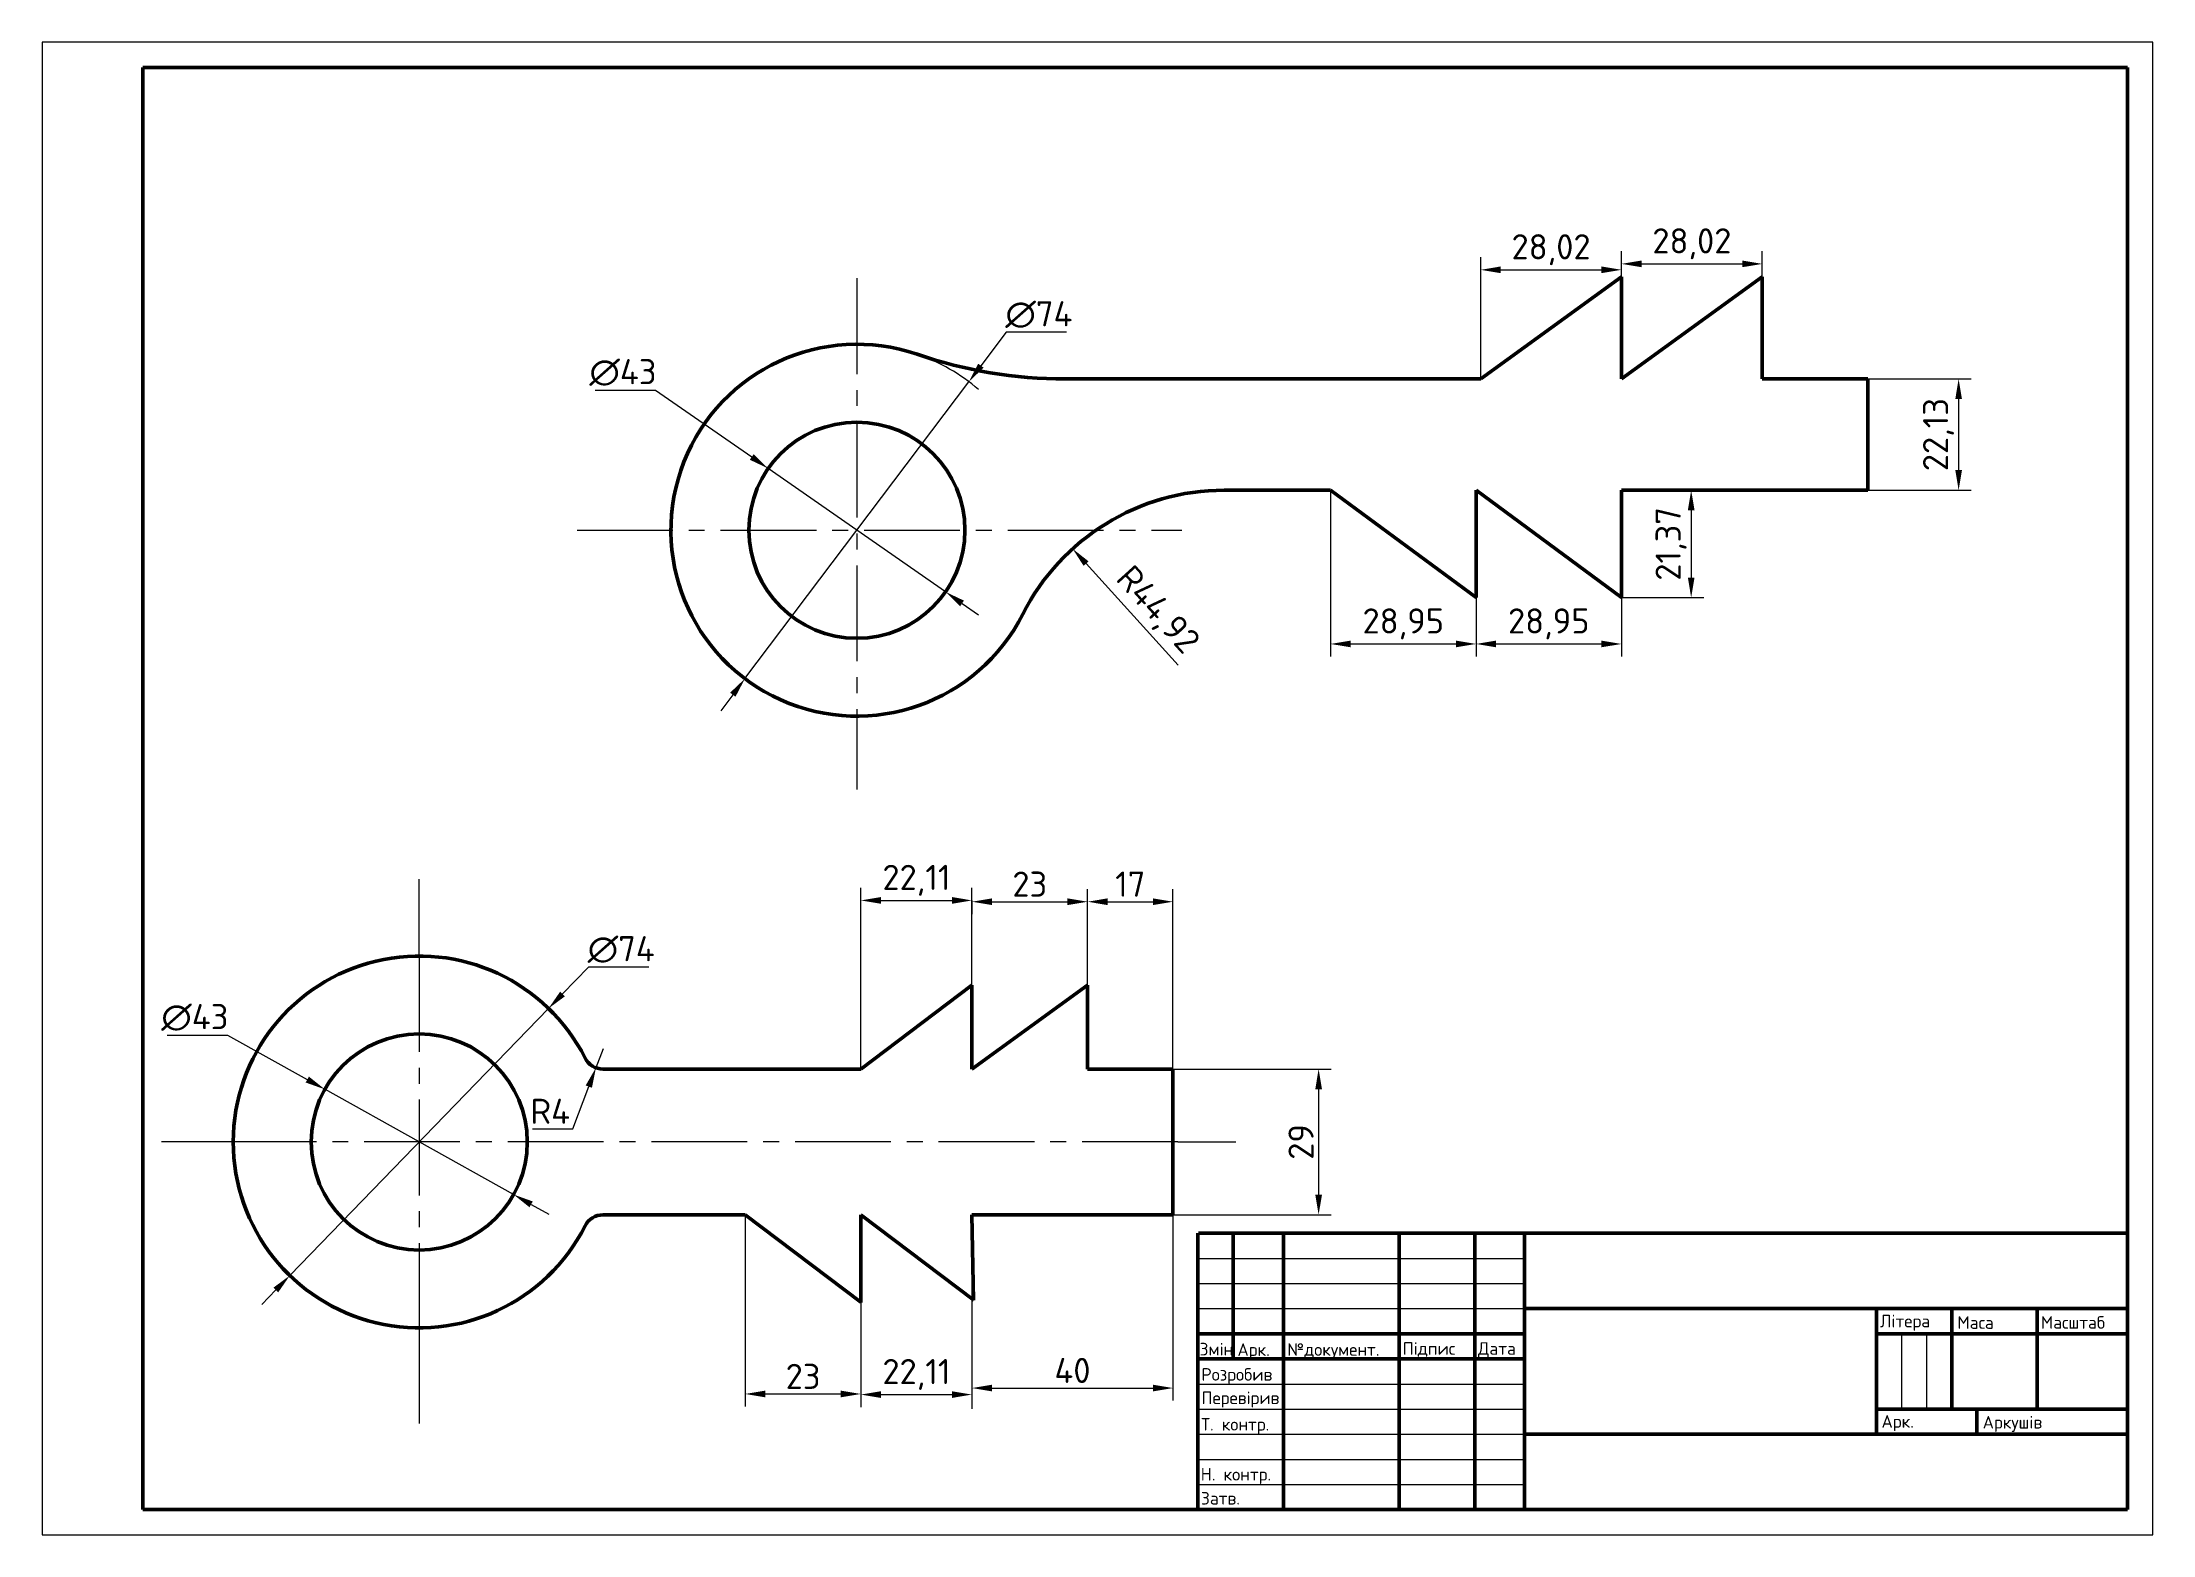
# Paper-space layout 'Layout1' of a CAD drawing. Header units: millimetres. Extents: x 0 to 420, y 0 to 297.
import ezdxf

# ---------------------------------------------------------------- set-up
doc = ezdxf.new("R2010")
doc.units = ezdxf.units.MM
doc.linetypes.add('CENTER2', pattern=[28.575, 19.05, -3.175, 3.175, -3.175])
for name, color, linetype in [('dim', 171, 'Continuous'), ('dopom', 11, 'Continuous'), ('osi', 51, 'CENTER2'), ('r-text', 45, 'Continuous')]:
    doc.layers.add(name, color=color, linetype=linetype)
for name, color, linetype, lineweight in [('kontyr', 123, 'Continuous', 70), ('r-kontyr', 93, 'Continuous', 70), ('r-tonka', 151, 'Continuous', 25)]:
    doc.layers.add(name, color=color, linetype=linetype, lineweight=lineweight)
doc.styles.add('ДСТУ', font='isocpeur.ttf', dxfattribs={"height": 5})
doc.dimstyles.new('ДСТУ', dxfattribs={"dimtxt": 2.5, "dimasz": 4, "dimexe": 2.5, "dimexo": 0, "dimgap": 1, "dimtad": 1, "dimtoh": 1, "dimtxsty": 'ДСТУ', "dimcen": 2.5, "dimadec": 0, "dimazin": 0, "dimtfac": 1, "dimtmove": 0, "dimatfit": 3, "dimfxl": 1, "dimarcsym": 0})

# ---------------------------------------------------------------- blocks, each defined once
blk = doc.blocks.new('*D59')
at = {"layer": 'Defpoints', "color": 0, "transparency": 16777216}
for p in [(56.24, 88.64), (93.8, 67.7)]:
    blk.add_point(p, dxfattribs=at)
at = {"layer": 'dim', "color": 0, "lineweight": -2, "transparency": 16777216}
for p, q in [((24.87, 99.44), (36.87, 99.44)), ((36.87, 99.44), (52.75, 90.58)), ((93.8, 67.7), (56.24, 88.64)), ((97.29, 65.75), (100.79, 63.8))]:
    blk.add_line(p, q, dxfattribs=at)
at = {"layer": 'dim', "color": 0, "transparency": 16777216}
for points in [[(53.07, 91.17), (52.42, 90), (56.24, 88.64)], [(97.62, 66.33), (96.97, 65.17), (93.8, 67.7)]]:
    blk.add_solid(points, dxfattribs=at)
at = {"layer": 'dim', "color": 0, "transparency": 16777216, "insert": (30.37, 102.94), "char_height": 5, "attachment_point": 5, "style": 'ДСТУ'}
blk.add_mtext('∅43', dxfattribs=at)
blk = doc.blocks.new('*D60')
at = {"layer": 'Defpoints', "color": 0, "transparency": 16777216}
for p in [(100.76, 104.74), (49.28, 51.59)]:
    blk.add_point(p, dxfattribs=at)
at = {"layer": 'dim', "color": 0, "lineweight": -2, "transparency": 16777216}
for p, q in [((108.72, 112.96), (103.54, 107.62)), ((120.72, 112.96), (108.72, 112.96)), ((49.28, 51.59), (100.76, 104.74)), ((46.49, 48.72), (43.71, 45.84))]:
    blk.add_line(p, q, dxfattribs=at)
at = {"layer": 'dim', "color": 0, "transparency": 16777216}
for points in [[(103.07, 108.08), (104.02, 107.15), (100.76, 104.74)], [(46.02, 49.18), (46.97, 48.25), (49.28, 51.59)]]:
    blk.add_solid(points, dxfattribs=at)
at = {"layer": 'dim', "color": 0, "transparency": 16777216, "insert": (115.22, 116.46), "char_height": 5, "attachment_point": 5, "style": 'ДСТУ'}
blk.add_mtext('∅74', dxfattribs=at)
blk = doc.blocks.new('*D61')
at = {"layer": 'Defpoints', "color": 0, "transparency": 16777216}
for p in [(185.02, 126.23), (162.91, 92.67), (185.02, 92.67)]:
    blk.add_point(p, dxfattribs=at)
at = {"layer": 'dim', "color": 0, "lineweight": -2, "transparency": 16777216}
for p, q in [((162.91, 92.67), (162.91, 128.73)), ((166.91, 126.23), (181.02, 126.23)), ((185.02, 92.67), (185.02, 128.73))]:
    blk.add_line(p, q, dxfattribs=at)
at = {"layer": 'dim', "color": 0, "transparency": 16777216}
for points in [[(166.91, 126.9), (166.91, 125.56), (162.91, 126.23)], [(181.02, 126.9), (181.02, 125.56), (185.02, 126.23)]]:
    blk.add_solid(points, dxfattribs=at)
at = {"layer": 'dim', "color": 0, "transparency": 16777216, "insert": (173.97, 130.23), "char_height": 5, "attachment_point": 5, "style": 'ДСТУ'}
blk.add_mtext('22,11', dxfattribs=at)
blk = doc.blocks.new('*D62')
at = {"layer": 'Defpoints', "color": 0, "transparency": 16777216}
for p in [(139.91, 63.67), (162.91, 63.67), (162.91, 28.02)]:
    blk.add_point(p, dxfattribs=at)
at = {"layer": 'dim', "color": 0, "lineweight": -2, "transparency": 16777216}
for p, q in [((139.91, 63.67), (139.91, 25.52)), ((162.91, 63.67), (162.91, 25.52)), ((143.91, 28.02), (158.91, 28.02))]:
    blk.add_line(p, q, dxfattribs=at)
at = {"layer": 'dim', "color": 0, "transparency": 16777216}
for points in [[(143.91, 28.69), (143.91, 27.35), (139.91, 28.02)], [(158.91, 28.69), (158.91, 27.35), (162.91, 28.02)]]:
    blk.add_solid(points, dxfattribs=at)
at = {"layer": 'dim', "color": 0, "transparency": 16777216, "insert": (151.41, 31.52), "char_height": 5, "attachment_point": 5, "style": 'ДСТУ'}
blk.add_mtext('23', dxfattribs=at)
blk = doc.blocks.new('*D63')
at = {"layer": 'Defpoints', "color": 0, "transparency": 16777216}
for p in [(162.91, 63.67), (185.02, 63.67), (185.02, 27.9)]:
    blk.add_point(p, dxfattribs=at)
at = {"layer": 'dim', "color": 0, "lineweight": -2, "transparency": 16777216}
for p, q in [((162.91, 63.67), (162.91, 25.4)), ((185.02, 63.67), (185.02, 25.4)), ((166.91, 27.9), (181.02, 27.9))]:
    blk.add_line(p, q, dxfattribs=at)
at = {"layer": 'dim', "color": 0, "transparency": 16777216}
for points in [[(166.91, 28.56), (166.91, 27.23), (162.91, 27.9)], [(181.02, 28.56), (181.02, 27.23), (185.02, 27.9)]]:
    blk.add_solid(points, dxfattribs=at)
at = {"layer": 'dim', "color": 0, "transparency": 16777216, "insert": (173.97, 31.9), "char_height": 5, "attachment_point": 5, "style": 'ДСТУ'}
blk.add_mtext('22,11', dxfattribs=at)
blk = doc.blocks.new('*D64')
at = {"layer": 'Defpoints', "color": 0, "transparency": 16777216}
for p in [(185.02, 126.23), (208.02, 125.97), (208.02, 101.67)]:
    blk.add_point(p, dxfattribs=at)
at = {"layer": 'dim', "color": 0, "lineweight": -2, "transparency": 16777216}
for p, q in [((185.02, 126.23), (185.02, 123.47)), ((208.02, 101.67), (208.02, 128.47)), ((189.02, 125.97), (204.02, 125.97))]:
    blk.add_line(p, q, dxfattribs=at)
at = {"layer": 'dim', "color": 0, "transparency": 16777216}
for points in [[(189.02, 126.64), (189.02, 125.3), (185.02, 125.97)], [(204.02, 126.64), (204.02, 125.3), (208.02, 125.97)]]:
    blk.add_solid(points, dxfattribs=at)
at = {"layer": 'dim', "color": 0, "transparency": 16777216, "insert": (196.52, 129.47), "char_height": 5, "attachment_point": 5, "style": 'ДСТУ'}
blk.add_mtext('23', dxfattribs=at)
blk = doc.blocks.new('*D65')
at = {"layer": 'Defpoints', "color": 0, "transparency": 16777216}
for p in [(225.02, 125.97), (208.02, 92.67), (225.02, 92.67)]:
    blk.add_point(p, dxfattribs=at)
at = {"layer": 'dim', "color": 0, "lineweight": -2, "transparency": 16777216}
for p, q in [((208.02, 92.67), (208.02, 128.47)), ((225.02, 92.67), (225.02, 128.47)), ((212.02, 125.97), (221.02, 125.97))]:
    blk.add_line(p, q, dxfattribs=at)
at = {"layer": 'dim', "color": 0, "transparency": 16777216}
for points in [[(212.02, 126.64), (212.02, 125.3), (208.02, 125.97)], [(221.02, 126.64), (221.02, 125.3), (225.02, 125.97)]]:
    blk.add_solid(points, dxfattribs=at)
at = {"layer": 'dim', "color": 0, "transparency": 16777216, "insert": (216.52, 129.47), "char_height": 5, "attachment_point": 5, "style": 'ДСТУ'}
blk.add_mtext('17', dxfattribs=at)
blk = doc.blocks.new('*D66')
at = {"layer": 'Defpoints', "color": 0, "transparency": 16777216}
for p in [(185.02, 63.67), (225.02, 63.67), (225.02, 29.2)]:
    blk.add_point(p, dxfattribs=at)
at = {"layer": 'dim', "color": 0, "lineweight": -2, "transparency": 16777216}
for p, q in [((185.02, 63.67), (185.02, 26.7)), ((225.02, 63.67), (225.02, 26.7)), ((189.02, 29.2), (221.02, 29.2))]:
    blk.add_line(p, q, dxfattribs=at)
at = {"layer": 'dim', "color": 0, "transparency": 16777216}
for points in [[(189.02, 29.86), (189.02, 28.53), (185.02, 29.2)], [(221.02, 29.86), (221.02, 28.53), (225.02, 29.2)]]:
    blk.add_solid(points, dxfattribs=at)
at = {"layer": 'dim', "color": 0, "transparency": 16777216, "insert": (205.02, 32.7), "char_height": 5, "attachment_point": 5, "style": 'ДСТУ'}
blk.add_mtext('40', dxfattribs=at)
blk = doc.blocks.new('*D67')
at = {"layer": 'Defpoints', "color": 0, "transparency": 16777216}
for p in [(225.02, 92.67), (225.02, 63.67), (254, 63.67)]:
    blk.add_point(p, dxfattribs=at)
at = {"layer": 'dim', "color": 0, "lineweight": -2, "transparency": 16777216}
for p, q in [((225.02, 92.67), (256.5, 92.67)), ((254, 88.67), (254, 67.67)), ((225.02, 63.67), (256.5, 63.67))]:
    blk.add_line(p, q, dxfattribs=at)
at = {"layer": 'dim', "color": 0, "transparency": 16777216}
for points in [[(253.34, 88.67), (254.67, 88.67), (254, 92.67)], [(253.34, 67.67), (254.67, 67.67), (254, 63.67)]]:
    blk.add_solid(points, dxfattribs=at)
at = {"layer": 'dim', "color": 0, "transparency": 16777216, "insert": (250.5, 78.17), "char_height": 5, "attachment_point": 5, "rotation": 90, "style": 'ДСТУ'}
blk.add_mtext('29', dxfattribs=at)
blk = doc.blocks.new('*D68')
at = {"layer": 'Defpoints', "color": 0, "transparency": 16777216}
for p in [(111.61, 96.67), (110.19, 92.93)]:
    blk.add_point(p, dxfattribs=at)
at = {"layer": 'dim', "color": 0, "lineweight": -2, "transparency": 16777216}
for p, q in [((111.61, 96.67), (110.19, 92.93)), ((105.59, 80.77), (108.78, 89.18)), ((97.59, 80.77), (105.59, 80.77))]:
    blk.add_line(p, q, dxfattribs=at)
at = {"layer": 'dim', "color": 0, "transparency": 16777216}
blk.add_solid([(108.15, 89.42), (109.4, 88.95), (110.19, 92.93)], dxfattribs=at)
at = {"layer": 'dim', "color": 0, "transparency": 16777216, "insert": (101.09, 84.27), "char_height": 5, "attachment_point": 5, "style": 'ДСТУ'}
blk.add_mtext('R4', dxfattribs=at)
blk = doc.blocks.new('*D69')
at = {"layer": 'Defpoints', "color": 0, "transparency": 16777216}
for p in [(144.47, 212.18), (179.76, 187.62)]:
    blk.add_point(p, dxfattribs=at)
at = {"layer": 'dim', "color": 0, "lineweight": -2, "transparency": 16777216}
for p, q in [((110.06, 227.78), (122.06, 227.78)), ((122.06, 227.78), (141.19, 214.47)), ((179.76, 187.62), (144.47, 212.18)), ((183.05, 185.33), (186.33, 183.05))]:
    blk.add_line(p, q, dxfattribs=at)
at = {"layer": 'dim', "color": 0, "transparency": 16777216}
for points in [[(141.57, 215.01), (140.81, 213.92), (144.47, 212.18)], [(183.43, 185.88), (182.67, 184.78), (179.76, 187.62)]]:
    blk.add_solid(points, dxfattribs=at)
at = {"layer": 'dim', "color": 0, "transparency": 16777216, "insert": (115.56, 231.28), "char_height": 5, "attachment_point": 5, "style": 'ДСТУ'}
blk.add_mtext('∅43', dxfattribs=at)
blk = doc.blocks.new('*D70')
at = {"layer": 'Defpoints', "color": 0, "transparency": 16777216}
for p in [(184.4, 229.44), (139.84, 170.36)]:
    blk.add_point(p, dxfattribs=at)
at = {"layer": 'dim', "color": 0, "lineweight": -2, "transparency": 16777216}
for p, q in [((191.84, 239.3), (186.81, 232.63)), ((203.84, 239.3), (191.84, 239.3)), ((139.84, 170.36), (184.4, 229.44)), ((137.43, 167.16), (135.02, 163.97))]:
    blk.add_line(p, q, dxfattribs=at)
blk.add_arc((162.12, 199.9), 37, 49.1046, 71.0856, dxfattribs=at)
at = {"layer": 'dim', "color": 0, "transparency": 16777216}
for points in [[(186.27, 233.03), (187.34, 232.23), (184.4, 229.44)], [(136.9, 167.57), (137.96, 166.76), (139.84, 170.36)]]:
    blk.add_solid(points, dxfattribs=at)
at = {"layer": 'dim', "color": 0, "transparency": 16777216, "insert": (198.34, 242.8), "char_height": 5, "attachment_point": 5, "style": 'ДСТУ'}
blk.add_mtext('∅74', dxfattribs=at)
blk = doc.blocks.new('*D71')
at = {"layer": 'Defpoints', "color": 0, "transparency": 16777216}
for p in [(363.3, 229.99), (363.3, 207.85), (381.36, 207.85)]:
    blk.add_point(p, dxfattribs=at)
at = {"layer": 'dim', "color": 0, "lineweight": -2, "transparency": 16777216}
for p, q in [((363.3, 229.99), (383.86, 229.99)), ((381.36, 225.99), (381.36, 211.85)), ((363.3, 207.85), (383.86, 207.85))]:
    blk.add_line(p, q, dxfattribs=at)
at = {"layer": 'dim', "color": 0, "transparency": 16777216}
for points in [[(380.7, 225.99), (382.03, 225.99), (381.36, 229.99)], [(380.7, 211.85), (382.03, 211.85), (381.36, 207.85)]]:
    blk.add_solid(points, dxfattribs=at)
at = {"layer": 'dim', "color": 0, "transparency": 16777216, "insert": (377.36, 218.92), "char_height": 5, "attachment_point": 5, "rotation": 90, "style": 'ДСТУ'}
blk.add_mtext('22,13', dxfattribs=at)
blk = doc.blocks.new('*D72')
at = {"layer": 'Defpoints', "color": 0, "transparency": 16777216}
for p in [(256.38, 207.85), (285.33, 207.85), (285.33, 177.26)]:
    blk.add_point(p, dxfattribs=at)
at = {"layer": 'dim', "color": 0, "lineweight": -2, "transparency": 16777216}
for p, q in [((256.38, 207.85), (256.38, 174.76)), ((285.33, 207.85), (285.33, 174.76)), ((260.38, 177.26), (281.33, 177.26))]:
    blk.add_line(p, q, dxfattribs=at)
at = {"layer": 'dim', "color": 0, "transparency": 16777216}
for points in [[(260.38, 177.93), (260.38, 176.6), (256.38, 177.26)], [(281.33, 177.93), (281.33, 176.6), (285.33, 177.26)]]:
    blk.add_solid(points, dxfattribs=at)
at = {"layer": 'dim', "color": 0, "transparency": 16777216, "insert": (270.85, 181.26), "char_height": 5, "attachment_point": 5, "style": 'ДСТУ'}
blk.add_mtext('28,95', dxfattribs=at)
blk = doc.blocks.new('*D73')
at = {"layer": 'Defpoints', "color": 0, "transparency": 16777216}
for p in [(285.33, 207.85), (314.27, 207.85), (314.27, 177.26)]:
    blk.add_point(p, dxfattribs=at)
at = {"layer": 'dim', "color": 0, "lineweight": -2, "transparency": 16777216}
for p, q in [((285.33, 207.85), (285.33, 174.76)), ((314.27, 207.85), (314.27, 174.76)), ((289.33, 177.26), (310.27, 177.26))]:
    blk.add_line(p, q, dxfattribs=at)
at = {"layer": 'dim', "color": 0, "transparency": 16777216}
for points in [[(289.33, 177.93), (289.33, 176.6), (285.33, 177.26)], [(310.27, 177.93), (310.27, 176.6), (314.27, 177.26)]]:
    blk.add_solid(points, dxfattribs=at)
at = {"layer": 'dim', "color": 0, "transparency": 16777216, "insert": (299.8, 181.26), "char_height": 5, "attachment_point": 5, "style": 'ДСТУ'}
blk.add_mtext('28,95', dxfattribs=at)
blk = doc.blocks.new('*D74')
at = {"layer": 'Defpoints', "color": 0, "transparency": 16777216}
for p in [(314.27, 251.71), (286.25, 229.99), (314.27, 229.99)]:
    blk.add_point(p, dxfattribs=at)
at = {"layer": 'dim', "color": 0, "lineweight": -2, "transparency": 16777216}
for p, q in [((286.25, 229.99), (286.25, 254.21)), ((314.27, 229.99), (314.27, 254.21)), ((290.25, 251.71), (310.27, 251.71))]:
    blk.add_line(p, q, dxfattribs=at)
at = {"layer": 'dim', "color": 0, "transparency": 16777216}
for points in [[(290.25, 252.38), (290.25, 251.04), (286.25, 251.71)], [(310.27, 252.38), (310.27, 251.04), (314.27, 251.71)]]:
    blk.add_solid(points, dxfattribs=at)
at = {"layer": 'dim', "color": 0, "transparency": 16777216, "insert": (300.26, 255.71), "char_height": 5, "attachment_point": 5, "style": 'ДСТУ'}
blk.add_mtext('28,02', dxfattribs=at)
blk = doc.blocks.new('*D75')
at = {"layer": 'Defpoints', "color": 0, "transparency": 16777216}
for p in [(342.3, 252.89), (314.27, 229.99), (342.3, 229.99)]:
    blk.add_point(p, dxfattribs=at)
at = {"layer": 'dim', "color": 0, "lineweight": -2, "transparency": 16777216}
for p, q in [((314.27, 229.99), (314.27, 255.39)), ((318.27, 252.89), (338.3, 252.89)), ((342.3, 229.99), (342.3, 255.39))]:
    blk.add_line(p, q, dxfattribs=at)
at = {"layer": 'dim', "color": 0, "transparency": 16777216}
for points in [[(318.27, 253.56), (318.27, 252.23), (314.27, 252.89)], [(338.3, 253.56), (338.3, 252.23), (342.3, 252.89)]]:
    blk.add_solid(points, dxfattribs=at)
at = {"layer": 'dim', "color": 0, "transparency": 16777216, "insert": (328.28, 256.89), "char_height": 5, "attachment_point": 5, "style": 'ДСТУ'}
blk.add_mtext('28,02', dxfattribs=at)
blk = doc.blocks.new('*D76')
at = {"layer": 'Defpoints', "color": 0, "transparency": 16777216}
for p in [(314.27, 207.85), (314.27, 186.48), (328.14, 186.48)]:
    blk.add_point(p, dxfattribs=at)
at = {"layer": 'dim', "color": 0, "lineweight": -2, "transparency": 16777216}
for p, q in [((314.27, 207.85), (330.64, 207.85)), ((328.14, 203.85), (328.14, 190.48)), ((314.27, 186.48), (330.64, 186.48))]:
    blk.add_line(p, q, dxfattribs=at)
at = {"layer": 'dim', "color": 0, "transparency": 16777216}
for points in [[(327.48, 203.85), (328.81, 203.85), (328.14, 207.85)], [(327.48, 190.48), (328.81, 190.48), (328.14, 186.48)]]:
    blk.add_solid(points, dxfattribs=at)
at = {"layer": 'dim', "color": 0, "transparency": 16777216, "insert": (324.14, 197.17), "char_height": 5, "attachment_point": 5, "rotation": 90, "style": 'ДСТУ'}
blk.add_mtext('21,37', dxfattribs=at)
blk = doc.blocks.new('*D77')
at = {"layer": 'Defpoints', "color": 0, "transparency": 16777216}
for p in [(205.04, 196.21), (235.22, 162.94)]:
    blk.add_point(p, dxfattribs=at)
at = {"layer": 'dim', "color": 0, "lineweight": -2, "transparency": 16777216}
blk.add_line((226.05, 173.05), (207.73, 193.24), dxfattribs=at)
at = {"layer": 'dim', "color": 0, "transparency": 16777216}
blk.add_solid([(208.23, 193.69), (207.24, 192.8), (205.04, 196.21)], dxfattribs=at)
at = {"layer": 'dim', "color": 0, "transparency": 16777216, "insert": (221.71, 183.79), "char_height": 5, "attachment_point": 5, "rotation": 312.2088, "style": 'ДСТУ'}
blk.add_mtext('R44,92', dxfattribs=at)

psp = doc.layouts.get("Layout1")

# ---------------------------------------------------------------- linework, layer by layer
for p, q in [((230, 60), (230, 60)), ((365, 45), (365, 45)), ((230, 35), (230, 35)), ((230, 35), (230, 35)), ((230, 35), (230, 35)), ((230, 35), (230, 35)), ((380, 25), (380, 25)), ((415, 20), (415, 20)), ((247, 5), (247, 5)), ((247, 5), (247, 5)), ((247, 5), (247, 5)), ((247, 5), (247, 5)), ((247, 5), (247, 5)), ((247, 5), (247, 5)), ((247, 5), (247, 5))]:
    psp.add_line(p, q)
at = {"layer": 'dim'}
psp.add_line((185.019, 63.666), (225.019, 63.666), dxfattribs=at)
at = {"layer": 'dopom'}
for p, q in [((185.019, 92.666), (185.019, 109.377)), ((208.019, 92.666), (208.019, 109.377)), ((162.913, 63.666), (162.913, 28.019)), ((185.019, 63.666), (185.019, 25.071))]:
    psp.add_line(p, q, dxfattribs=at)
at = {"layer": 'kontyr'}
for p, q in [((314.273, 250.347), (286.25, 229.987)), ((314.273, 229.987), (342.297, 250.347)), ((314.273, 250.347), (314.273, 229.987)), ((342.297, 250.347), (342.297, 229.987)), ((286.25, 229.987), (203.61, 229.987)), ((363.303, 229.987), (342.297, 229.987)), ((363.303, 229.987), (363.303, 207.853)), ((256.379, 207.853), (235.222, 207.853)), ((256.379, 207.853), (285.326, 186.483)), ((285.326, 207.853), (314.273, 186.483)), ((285.326, 207.853), (285.326, 186.483)), ((363.303, 207.853), (314.273, 207.853)), ((314.273, 207.853), (314.273, 186.483)), ((185.019, 109.377), (162.913, 92.666)), ((185.019, 92.666), (208.019, 109.377)), ((185.019, 109.377), (185.019, 92.666)), ((208.019, 109.377), (208.019, 92.666)), ((162.913, 92.666), (111.608, 92.666)), ((225.019, 92.666), (208.019, 92.666)), ((225.019, 78.166), (225.019, 92.666)), ((225.019, 78.166), (225.019, 63.666)), ((139.913, 63.666), (111.608, 63.666)), ((139.913, 63.666), (162.934, 46.264)), ((162.913, 63.666), (185.37, 46.691)), ((162.913, 63.666), (162.913, 46.236)), ((225.019, 63.666), (185.019, 63.666)), ((185.019, 63.666), (185.35, 46.663))]:
    psp.add_line(p, q, dxfattribs=at)
for centre in [(162.118, 199.899), (75.019, 78.166)]:
    psp.add_circle(centre, 21.5, dxfattribs=at)
for centre, radius, start, end in [((162.118, 199.899), 37, 71.08555, 333.17805), ((203.61, 320.988), 91.001, 251.08555, 270), ((235.222, 162.936), 44.917, 90, 153.17805), ((75.019, 78.166), 37, 26.82195, 333.17805), ((111.608, 96.666), 4, 206.82195, 270), ((111.608, 59.666), 4, 90, 153.17805)]:
    psp.add_arc(centre, radius, start, end, dxfattribs=at)
at = {"layer": 'osi'}
for p, q in [((162.118, 250.02), (162.118, 148.305)), ((106.427, 199.899), (226.786, 199.899)), ((75.019, 115.166), (75.019, 130.46)), ((75.019, 115.166), (75.019, 41.166)), ((38.019, 78.166), (23.739, 78.166)), ((226.009, 78.166), (38.019, 78.166)), ((226.009, 78.166), (237.547, 78.166)), ((75.019, 41.166), (75.019, 21.402))]:
    psp.add_line(p, q, dxfattribs=at)
at = {"layer": 'r-kontyr'}
for p, q in [((415, 292), (20, 292)), ((20, 292), (20, 5)), ((415, 5), (415, 292)), ((229.986, 60.006), (229.986, 5.006)), ((415.086, 60), (230.086, 60)), ((237, 60), (237, 35)), ((247, 60), (247, 5)), ((270, 60), (270, 5)), ((285.086, 60), (285.086, 5)), ((295, 60), (295, 5)), ((295, 45), (415, 45)), ((365, 20), (365, 45)), ((380, 45), (380, 25)), ((397, 45), (397, 25)), ((230, 40), (295, 40)), ((365, 40), (415, 40)), ((295, 35), (230, 35)), ((415, 25), (365, 25)), ((385, 20), (385, 25)), ((415, 20), (295, 20)), ((20, 5), (415, 5))]:
    psp.add_line(p, q, dxfattribs=at)
at = {"layer": 'r-tonka'}
for p, q in [((420, 297), (0, 297)), ((0, 297), (0, 0)), ((420, 0), (420, 297)), ((230.086, 55), (295.086, 55)), ((289.608, 55), (289.608, 55)), ((229.961, 50.002), (294.961, 50.002)), ((229.993, 45.002), (294.993, 45.002)), ((370, 40), (370, 25)), ((375, 40), (375, 25)), ((229.986, 30.002), (294.986, 30.002)), ((229.992, 25.002), (294.992, 25.002)), ((229.999, 20.002), (294.999, 20.002)), ((230.005, 15.002), (295.005, 15.002)), ((229.961, 10.002), (294.961, 10.002)), ((0, 0), (420, 0))]:
    psp.add_line(p, q, dxfattribs=at)

# ---------------------------------------------------------------- texts
at = {"layer": 'r-text', "char_height": 2.5, "attachment_point": 1, "style": 'ДСТУ'}
for s, width, gutter_width, insert in [('Літера', 10, 12.5, (365.719, 43.779)), ('Маса', 10, 12.5, (381.112, 43.478)), ('Масштаб', 10, 12.5, (397.723, 43.506)), ('Змін', 10, 25, (230.326, 38.19)), ('Арк.', 10, 12.5, (237.848, 38.089)), ('\\pxi-3,l4,t4;№документ.', 22.4284, 12.5, (245.257, 38.112)), ('Підпис', 10, 12.5, (270.72, 38.315)), ('Розробив', 12.31071, 12.5, (230.674, 33.162)), ('Перевірив', 10, 12.5, (230.674, 28.501)), ('Т. контр.', 14.47953, 12.5, (230.616, 23.236)), ('Арк.', 10, 12.5, (366.016, 23.807)), ('Аркушів', 10, 12.5, (386.146, 23.642)), ('Н. контр.', 14.84177, 12.5, (230.536, 13.293)), ('Затв.', 10, 12.5, (230.598, 8.514))]:
    psp.add_mtext_dynamic_manual_height_columns(s, width=width, gutter_width=gutter_width, heights=[0], dxfattribs=dict(at, insert=insert))
at = {"layer": 'r-text', "insert": (285.727, 38.315), "char_height": 2.5, "attachment_point": 1, "style": 'ДСТУ'}
psp.add_mtext('Дата', dxfattribs=at)

# ---------------------------------------------------------------- dimensions: what is measured, and where the dimension line sits
at = {"layer": 'dim'}
for base, p1, p2, picture, middle in [((314.273, 251.711), (286.25, 229.987), (314.273, 229.987), '*D74', (300.261, 255.711)), ((342.297, 252.893), (314.273, 229.987), (342.297, 229.987), '*D75', (328.285, 256.893)), ((285.326, 177.263), (256.379, 207.853), (285.326, 207.853), '*D72', (270.852, 181.263)), ((314.273, 177.263), (285.326, 207.853), (314.273, 207.853), '*D73', (299.8, 181.263)), ((185.019, 126.231), (162.913, 92.666), (185.019, 92.666), '*D61', (173.966, 130.231)), ((208.019, 125.971), (185.019, 126.231), (208.019, 101.668), '*D64', (196.519, 129.471)), ((225.019, 125.971), (208.019, 92.666), (225.019, 92.666), '*D65', (216.519, 129.471)), ((162.913, 28.019), (139.913, 63.666), (162.913, 63.666), '*D62', (151.413, 31.519)), ((185.019, 27.897), (162.913, 63.666), (185.019, 63.666), '*D63', (173.966, 31.897)), ((225.019, 29.198), (185.019, 63.666), (225.019, 63.666), '*D66', (205.019, 32.698))]:
    dim = psp.add_linear_dim(base=base, p1=p1, p2=p2, dimstyle='ДСТУ', dxfattribs=at)
    dim.commit()
    dim.dimension.update_dxf_attribs({"geometry": picture, "text_midpoint": middle})
for p1, p2, picture, middle in [((139.838, 170.359), (184.397, 229.439), '*D70', (198.337, 239.303)), ((179.764, 187.616), (144.472, 212.181), '*D69', (115.558, 227.781)), ((49.277, 51.59), (100.762, 104.743), '*D60', (115.224, 112.964)), ((93.798, 67.698), (56.24, 88.635), '*D59', (30.366, 99.436))]:
    dim = psp.add_diameter_dim_2p(p1=p1, p2=p2, dimstyle='ДСТУ', dxfattribs=at)
    dim.commit()
    dim.dimension.update_dxf_attribs({"geometry": picture, "text_midpoint": middle, "dimtype": 163})
for base, p1, p2, picture, middle in [((381.365, 207.853), (363.303, 229.987), (363.303, 207.853), '*D71', (377.365, 218.92)), ((328.143, 186.483), (314.273, 207.853), (314.273, 186.483), '*D76', (324.143, 197.168)), ((254.003, 63.666), (225.019, 92.666), (225.019, 63.666), '*D67', (250.503, 78.166))]:
    dim = psp.add_linear_dim(base=base, p1=p1, p2=p2, angle=90, dimstyle='ДСТУ', dxfattribs=at)
    dim.commit()
    dim.dimension.update_dxf_attribs({"geometry": picture, "text_midpoint": middle})
dim = psp.add_radius_dim(center=(235.222, 162.936), mpoint=(205.045, 196.206), dimstyle='ДСТУ', dxfattribs=at)
dim.commit()
dim.dimension.update_dxf_attribs({"geometry": '*D77', "text_midpoint": (218.744, 181.103), "dimtype": 164})
dim = psp.add_radius_dim(center=(111.608, 96.666), mpoint=(110.193, 92.925), dimstyle='ДСТУ', dxfattribs=at)
dim.commit()
dim.dimension.update_dxf_attribs({"geometry": '*D68', "text_midpoint": (101.091, 84.267)})

doc.saveas('drawing.dxf')
